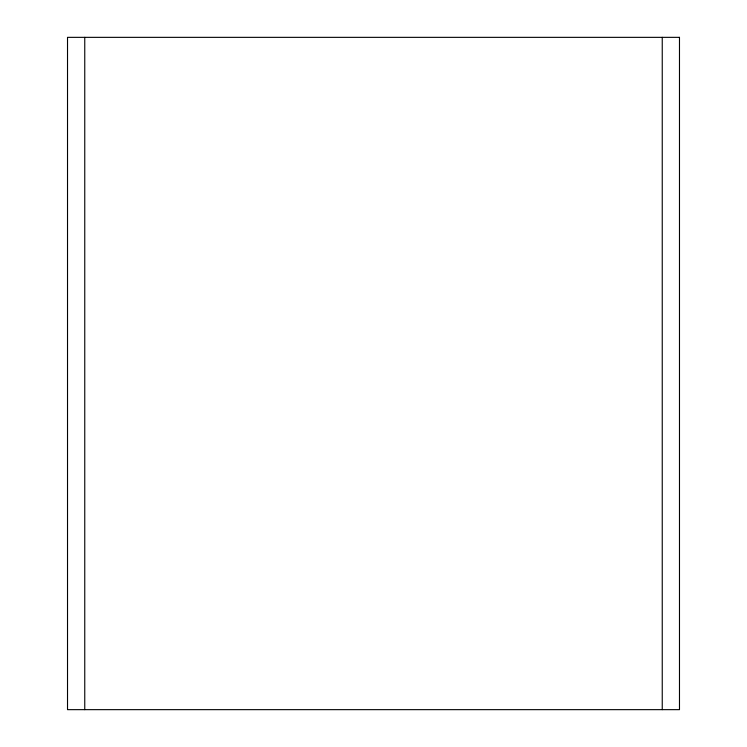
<?xml version="1.0" encoding="UTF-8"?>
<svg xmlns="http://www.w3.org/2000/svg" width="747" height="747" viewBox="0 0 747 747"><rect width="100%" height="100%" fill="white"/><g stroke="black" fill="none" stroke-linecap="round" stroke-linejoin="round"><path stroke-width="1.12" d="M662.244 37.35L662.244 709.65M84.756 37.35L84.756 709.65M679.481 37.35L67.519 37.35L67.519 709.65L679.481 709.65L679.481 37.35"/></g></svg>
